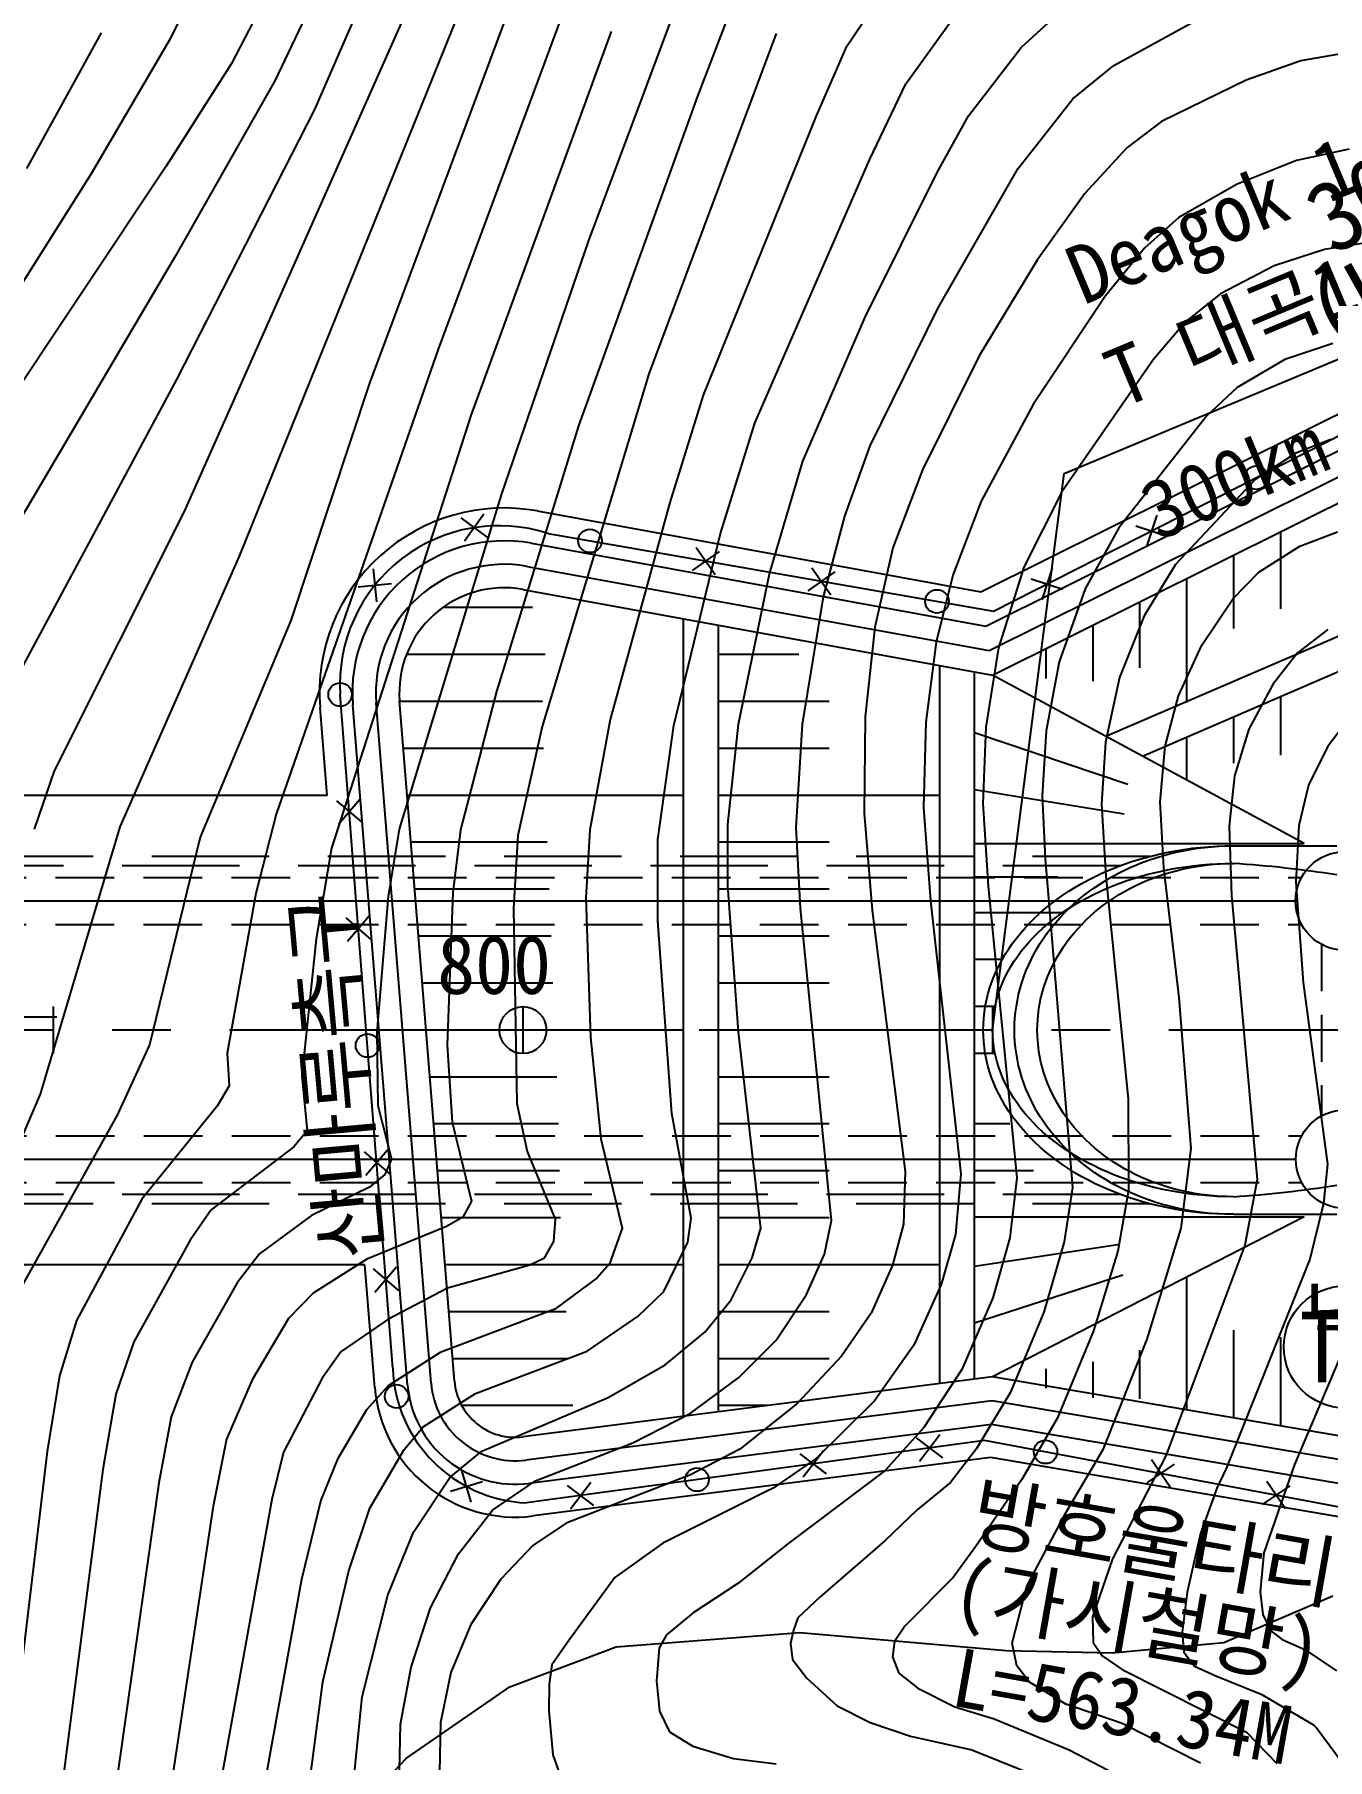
# Model space of a CAD drawing. Header units: millimetres. Extents: x 1510 to 2306, y 1103 to 1807.
# Drawn here: x 1777.1 to 1832.1, y 1445.8 to 1519.3 of the extents above; entities that cross this region are included whole.
import ezdxf
from ezdxf.enums import TextEntityAlignment as Align
from ezdxf.xclip import XClip

# ---------------------------------------------------------------- set-up
doc = ezdxf.new("R2010")
doc.units = ezdxf.units.MM
doc.header["$LTSCALE"] = 10
doc.header["$MEASUREMENT"] = 0
doc.header["$XCLIPFRAME"] = 2
for name, pattern in [('CENTER', [2, 1.25, -0.25, 0.25, -0.25]), ('DASHED', [0.75, 0.5, -0.25]), ('HIDDEN', [0.375, 0.25, -0.125])]:
    doc.linetypes.add(name, pattern=pattern)
for name, color, linetype in [('TN-MANH', 4, 'Continuous'), ('TT-WIRE-EQPM', 6, 'Continuous'), ('TZ-BASE', 253, 'Continuous'), ('TZ-CABL', 4, 'Continuous')]:
    doc.layers.add(name, color=color, linetype=linetype)
doc.styles.add('HANA', font='GulimChe.ttf')
doc.styles.get("Standard").update_dxf_attribs({"font": 'GulimChe.ttf'})
doc.linetypes.add('I_LINE', pattern='A,3.5,["I",Standard,S=1,R=0,X=-1,Y=-0.5],3.5', length=7)
doc.linetypes.add('ZIGZAG', pattern='A,0.0001,-0.2,[131,ltypeshp.shx,S=0.2,R=0,X=-0.2,Y=0],-0.4,[131,ltypeshp.shx,S=0.2,R=180,X=0.2,Y=0],-0.2', length=0.8001)
doc.dimstyles.get("Standard").update_dxf_attribs({"dimtxt": 0.18, "dimasz": 0.18, "dimexe": 0.18, "dimexo": 0.0625, "dimgap": 0.09, "dimtad": 0, "dimtih": 1, "dimtoh": 1, "dimdec": 4, "dimzin": 0, "dimdsep": 46, "dimtxsty": 'Standard', "dimcen": 0.09, "dimadec": 0, "dimazin": 0, "dimtfac": 1, "dimtdec": 4, "dimtofl": 0, "dimtmove": 0, "dimatfit": 3, "dimfxl": 0, "dimtolj": 1, "dimtzin": 0, "dimarcsym": 0})

# ---------------------------------------------------------------- blocks, each defined once
blk = doc.blocks.new('JD-DHDH6EF4KJ')
at = {"layer": 'TZ-BASE'}
for p, q in [((204.977, 65.801, 177), (185.577, 22.098, 177)), ((200.938, 61.782, 178), (191.124, 39.225, 178)), ((187.503, 47.412, 181), (184.982, 42.225, 181)), ((200.839, 47.34, 175), (193.472, 27.597, 175)), ((198.292, 45.896, 176), (187.909, 20.189, 176)), ((192.056, 45.95, 179), (189.43, 40.445, 179)), ((216.337, 45.666, 169), (213.731, 41.821, 169)), ((189.826, 45.493, 180), (187.59, 41.175, 180)), ((225.162, 41.092, 166), (232.249, 44.991, 166)), ((202.198, 44.668, 174), (196.392, 29.006, 174)), ((209.084, 44.111, 171), (207.436, 39.792, 171)), ((206.493, 43.553, 172), (202.794, 33.633, 172)), ((216.298, 40.307, 168), (218.896, 43.928, 168)), ((221.212, 41.867, 167), (222.877, 43.373, 167)), ((182.042, 42.482, 182), (178.856, 36.705, 182)), ((184.982, 42.225, 181), (181.612, 36.483, 181)), ((203.754, 42.535, 173), (197.786, 26.179, 173)), ((210.78, 42.457, 170), (205.362, 27.955, 170)), ((187.59, 41.175, 180), (184.812, 36.806, 180)), ((213.731, 41.821, 169), (212.49, 38.956, 169)), ((218.971, 38.953, 167), (221.212, 41.867, 167)), ((233.128, 41.289, 165), (230.794, 40.468, 165)), ((235.33, 41.677, 165), (233.128, 41.289, 165)), ((189.43, 40.445, 179), (185.206, 32.984, 179)), ((223.42, 39.667, 166), (225.162, 41.092, 166)), ((230.794, 40.468, 165), (227.196, 38.707, 165)), ((207.436, 39.792, 171), (202.364, 25.738, 171)), ((214.769, 37.105, 168), (216.298, 40.307, 168)), ((191.124, 39.225, 178), (185.243, 27.709, 178)), ((212.49, 38.956, 169), (207.68, 27.047, 169)), ((217.641, 36.536, 167), (218.971, 38.953, 167)), ((221.076, 36.691, 166), (223.42, 39.667, 166)), ((227.196, 38.707, 165), (225.72, 37.585, 165)), ((225.72, 37.585, 165), (223.932, 35.642, 165)), ((235.188, 37.533, 164), (232.942, 37.044, 164)), ((184.812, 36.806, 180), (171.295, 16.54, 180)), ((209.875, 25.861, 168), (214.769, 37.105, 168)), ((232.942, 37.044, 164), (230.391, 36.02, 164)), ((181.612, 36.483, 181), (170.015, 18.093, 181)), ((214.573, 30.377, 167), (217.641, 36.536, 167)), ((217.676, 30.765, 166), (221.076, 36.691, 166)), ((223.046, 23.705), (252.637, 36.069)), ((230.391, 36.02, 164), (227.924, 34.623, 164)), ((223.932, 35.642, 165), (221.902, 32.8, 165)), ((227.924, 34.623, 164), (226.467, 33.315, 164)), ((202.794, 33.633, 172), (199.079, 22.84, 172)), ((226.467, 33.315, 164), (224.811, 31.278, 164)), ((234.13, 33.257, 163), (231.988, 32.553, 163)), ((236.272, 33.594, 163), (234.13, 33.257, 163)), ((185.206, 32.984, 179), (173.432, 13.026, 179)), ((221.902, 32.8, 165), (219.428, 28.718, 165)), ((231.988, 32.553, 163), (229.699, 31.363, 163)), ((224.811, 31.278, 164), (221.723, 26.655, 164)), ((229.699, 31.363, 163), (228.225, 30.18, 163)), ((211.912, 24.23, 167), (214.573, 30.377, 167)), ((214.791, 24.888, 166), (217.676, 30.765, 166)), ((228.225, 30.18, 163), (226.839, 28.552, 163)), ((196.392, 29.006, 174), (189.485, 9.194, 174)), ((219.428, 28.718, 165), (217.008, 23.869, 165)), ((234.49, 29.252, 162), (232.447, 28.574, 162)), ((205.362, 27.955, 170), (200.824, 12.933, 170)), ((219.497, 18.669), (238.485, 28.124)), ((219.497, 18.669), (238.485, 28.124)), ((226.839, 28.552, 163), (222.949, 22.93, 163)), ((232.447, 28.574, 162), (230.408, 27.381, 162)), ((185.243, 27.709, 178), (176.476, 11.381, 178)), ((193.472, 27.597, 175), (190.11, 17.455, 175)), ((230.408, 27.381, 162), (229.113, 26.156, 162)), ((207.68, 27.047, 169), (206.254, 22.478, 169)), ((221.723, 26.655, 164), (219.517, 22.536, 164)), ((219.704, 17.208), (239.397, 27.014)), ((197.786, 26.179, 173), (191.841, 7.748, 173)), ((202.364, 25.738, 171), (198.867, 14.428, 171)), ((208.413, 21.149, 168), (209.875, 25.861, 168)), ((219.852, 16.165), (239.699, 26.047)), ((229.113, 26.156, 162), (225.378, 21.391, 162)), ((220, 15.121), (240, 25.08)), ((234.406, 25.165, 161), (232.909, 24.578, 161)), ((213.704, 21.89, 166), (214.791, 24.888, 166)), ((232.909, 24.578, 161), (231.178, 23.459, 161)), ((210.501, 19.431, 167), (211.912, 24.23, 167)), ((217.008, 23.869, 165), (215.743, 20.546, 165)), ((220, 0), (223.046, 23.705)), ((199.079, 22.84, 172), (194.729, 8.564, 172)), ((222.949, 22.93, 163), (221.333, 19.716, 163)), ((231.178, 23.459, 161), (227.786, 19.836, 161)), ((185.577, 22.098, 177), (180.034, 11.038, 177)), ((200.61, 22.116), (219.497, 18.669)), ((200.61, 22.116), (219.497, 18.669)), ((206.254, 22.478, 169), (203.716, 13.238, 169)), ((219.517, 22.536, 164), (218.298, 19.385, 164)), ((197.347, 21.82), (198.491, 20.988)), ((198.335, 21.975), (197.503, 20.832)), ((212.802, 18.46, 166), (213.704, 21.89, 166)), ((225.378, 21.391, 162), (223.94, 18.8, 162)), ((226.098, 21.486), (227.443, 21.048)), ((226.99, 21.939), (226.552, 20.595)), ((200.359, 20.739), (219.704, 17.208)), ((206.425, 12.973, 168), (208.413, 21.149, 168)), ((231.335, 19.508, 160), (233.081, 20.615, 160)), ((232.26, 21.226), (232.26, 17.941)), ((233.081, 20.615, 160), (234.68, 21.223, 160)), ((187.909, 20.189, 176), (182.827, 8.661, 176)), ((208.357, 20.387), (207.199, 19.574)), ((207.371, 20.559), (208.184, 19.402)), ((215.743, 20.546, 165), (214.986, 17.171, 165)), ((230.26, 20.23), (230.26, 17.105)), ((193.614, 19.656), (193.768, 18.25)), ((200.179, 19.755), (219.852, 16.165)), ((209.181, 13.032, 167), (210.501, 19.431, 167)), ((213.282, 19.527), (212.125, 18.714)), ((212.297, 19.699), (213.11, 18.542)), ((218.298, 19.385, 164), (217.594, 16.524, 164)), ((221.333, 19.716, 163), (220.247, 16.29, 163)), ((221.642, 19.219), (222.986, 18.781)), ((222.533, 19.673), (222.095, 18.328)), ((227.786, 19.836, 161), (226.458, 17.654, 161)), ((228.26, 19.234), (228.26, 13.959)), ((230.243, 18.387, 160), (231.335, 19.508, 160)), ((192.988, 18.876), (194.394, 19.03)), ((200, 18.771), (220, 15.121)), ((211.899, 13.039, 166), (212.802, 18.46, 166)), ((223.94, 18.8, 162), (222.831, 15.682, 162)), ((224.814, 12.518), (240, 19.06)), ((228.906, 16.394, 160), (230.243, 18.387, 160)), ((200.406, 18), (196.586, 18)), ((226.458, 17.654, 161), (225.404, 15.023, 161)), ((226.26, 18.238), (226.26, 15.431)), ((190.11, 17.455, 175), (186.254, 8.225, 175)), ((206.84, -16.456), (206.839, 17.523)), ((208.32, -16.268), (208.32, 17.253)), ((214.986, 17.171, 165), (214.565, 13.349, 165)), ((224.26, 17.243), (224.26, 14.861)), ((226.378, 11.672), (240, 17.56)), ((234.278, 17.065, 159), (232.978, 16.074, 159)), ((217.594, 16.524, 164), (217.155, 13.115, 164)), ((220.247, 16.29, 163), (219.717, 12.909, 163)), ((222.26, 16.247), (222.26, 14.983)), ((227.912, 14.244, 160), (228.906, 16.394, 160)), ((200.938, 16), (195.037, 16)), ((211.753, 16), (208.32, 16)), ((217.749, -15.065), (217.749, 15.532)), ((222.831, 15.682, 162), (222.284, 12.744, 162)), ((232.978, 16.074, 159), (231.925, 14.722, 159)), ((219.229, -14.876), (219.229, 15.262)), ((233.26, 7.95), (220, 15.121)), ((225.404, 15.023, 161), (224.804, 12.259, 161)), ((231.925, 14.722, 159), (230.911, 12.823, 159)), ((197.083, -14.961), (194.747, 14.02)), ((200.83, 14), (194.749, 14)), ((198.867, 14.428, 171), (197.345, 8.537, 171)), ((213.034, 14), (208.32, 14)), ((227.349, 12.095, 160), (227.912, 14.244, 160)), ((232.26, 14.214), (232.26, 11.708)), ((191.66, 10), (191.358, 13.747)), ((191.66, 10), (191.358, 13.747)), ((195.089, -15.122), (192.754, 13.859)), ((196.086, -15.042), (193.75, 13.939)), ((203.716, 13.238, 169), (202.841, 8.53, 169)), ((214.565, 13.349, 165), (214.526, 9.242, 165)), ((230.26, 13.35), (230.26, 11.374)), ((200.824, 12.933, 170), (199.786, 8.288, 170)), ((205.736, 8.114, 168), (206.425, 12.973, 168)), ((208.717, 8.756, 167), (209.181, 13.032, 167)), ((211.64, 8.635, 166), (211.899, 13.039, 166)), ((217.155, 13.115, 164), (217.062, 9.487, 164)), ((219.229, 12.677), (225.758, 10.478)), ((219.717, 12.909, 163), (219.583, 9.649, 163)), ((222.284, 12.744, 162), (222.113, 9.98, 162)), ((230.911, 12.823, 159), (230.3, 10.829, 159)), ((235.131, 13.205, 158), (234.259, 12.061, 158)), ((200.875, 12), (194.91, 12)), ((213.034, 12), (208.32, 12)), ((224.804, 12.259, 161), (224.629, 9.622, 161)), ((227.14, 9.723, 160), (227.349, 12.095, 160)), ((228.26, 12.459), (228.26, 10.654)), ((234.259, 12.061, 158), (233.449, 10.433, 158)), ((180.034, 11.038, 177), (179.179, 8.556, 177)), ((230.3, 10.829, 159), (230.073, 8.69, 159)), ((233.449, 10.433, 158), (233.032, 8.712, 158)), ((191.66, 10), (0, 10)), ((191.66, 10), (0, 10)), ((192.064, 9.769), (193.139, 8.85)), ((192.142, 8.772), (193.061, 9.847)), ((206.84, 10), (195.071, 10)), ((217.749, 10), (208.32, 10)), ((219.229, 10.25), (225.6, 9.206)), ((219.583, 9.649, 163), (219.815, 6.133, 163)), ((222.113, 9.98, 162), (222.241, 7.315, 162)), ((224.629, 9.622, 161), (224.814, 6.552, 161)), ((227.289, 6.906, 160), (227.14, 9.723, 160)), ((189.485, 9.194, 174), (188.628, 5.825, 174)), ((214.526, 9.242, 165), (214.863, 5.087, 165)), ((217.062, 9.487, 164), (217.356, 5.511, 164)), ((182.827, 8.661, 176), (179.445, -2.727, 176)), ((186.254, 8.225, 175), (184.092, -0.624, 175)), ((194.729, 8.564, 172), (194.263, 5.691, 172)), ((197.345, 8.537, 171), (197.008, 5.867, 171)), ((199.786, 8.288, 170), (199.601, 5.181, 170)), ((202.841, 8.53, 169), (202.671, 5.636, 169)), ((205.744, 4.653, 168), (205.736, 8.114, 168)), ((208.72, 6.166, 167), (208.717, 8.756, 167)), ((211.821, 5.192, 166), (211.64, 8.635, 166)), ((230.073, 8.69, 159), (230.176, 5.726, 159)), ((233.032, 8.712, 158), (232.907, 6.301, 158)), ((191.841, 7.748, 173), (191.193, 3.88, 173)), ((201.036, 8), (195.232, 8)), ((213.034, 8), (208.32, 8)), ((219.229, 7.95), (233.26, 7.95)), ((230.25, 7.85), (234.651, 7.85)), ((222.241, 7.315, 162), (223.401, -6.71, 162)), ((227.946, 1.394, 160), (227.289, 6.906, 160)), ((201.116, 6), (195.393, 6)), ((213.034, 6), (208.32, 6)), ((209.173, -0.078, 167), (208.72, 6.166, 167)), ((222.775, 6.513), (219.229, 6.513)), ((219.815, 6.133, 163), (221.031, -6.292, 163)), ((224.814, 6.552, 161), (225.776, -2.925, 161)), ((232.907, 6.301, 158), (233.223, 2.032, 158)), ((188.628, 5.825, 174), (187.398, -0.989, 174)), ((194.263, 5.691, 172), (193.771, -0.096, 172)), ((197.008, 5.867, 171), (196.774, -0.639, 171)), ((199.601, 5.181, 170), (199.739, -3.122, 170)), ((202.671, 5.636, 169), (202.871, -0.297, 169)), ((213.132, -8.117, 166), (211.821, 5.192, 166)), ((217.356, 5.511, 164), (218.642, -6.132, 164)), ((230.176, 5.726, 159), (231.262, -6.369, 159)), ((192.453, 4.784), (193.528, 3.865)), ((192.531, 3.787), (193.45, 4.862)), ((206.339, -3.553, 168), (205.744, 4.653, 168)), ((214.863, 5.087, 165), (216.274, -6.028, 165)), ((223.066, 5), (219.229, 5)), ((191.193, 3.88, 173), (190.577, -1.95, 173)), ((201.197, 4), (195.555, 4)), ((213.034, 4), (208.32, 4)), ((220.434, 3), (219.229, 3)), ((201.278, 2), (195.716, 2)), ((213.034, 2), (208.32, 2)), ((233.223, 2.032, 158), (234.253, -5.714, 158)), ((180, 1), (180, -1)), ((200, 1), (200, -1)), ((220.119, 1), (219.229, 1)), ((220, 1), (220, -1)), ((228.457, -5.052, 160), (227.946, 1.394, 160)), ((184.092, -0.624, 175), (182.717, -3.63, 175)), ((193.771, -0.096, 172), (193.82, -3.211, 172)), ((206.84, 0), (195.877, 0)), ((196.774, -0.639, 171), (196.979, -3.926, 171)), ((202.871, -0.297, 169), (203.313, -4.631, 169)), ((217.749, 0), (208.32, 0)), ((210.128, -8.446, 167), (209.173, -0.078, 167)), ((187.398, -0.989, 174), (187.482, -2.383, 174)), ((220.119, -1), (219.229, -1)), ((190.577, -1.95, 173), (190.806, -4.288, 173)), ((201.439, -2), (196.038, -2)), ((213.034, -2), (208.32, -2)), ((179.445, -2.727, 176), (175.954, -10.821, 176)), ((187.482, -2.383, 174), (186.979, -3.248, 174)), ((225.776, -2.925, 161), (225.79, -6.819, 161)), ((182.717, -3.63, 175), (178.547, -11.115, 175)), ((186.979, -3.248, 174), (183.764, -7.207, 174)), ((193.82, -3.211, 172), (194.399, -5.503, 172)), ((199.739, -3.122, 170), (200.176, -5.174, 170)), ((207.169, -8.016, 168), (206.339, -3.553, 168)), ((190.806, -4.288, 173), (190.242, -4.974, 173)), ((201.519, -4), (196.199, -4)), ((196.979, -3.926, 171), (197.808, -7.288, 171)), ((213.034, -4), (208.32, -4)), ((220.731, -4), (219.229, -4)), ((190.242, -4.974, 173), (186.716, -7.652, 173)), ((193.308, -6.182), (194.227, -5.108)), ((203.313, -4.631, 169), (204.227, -8.444, 169)), ((228.021, -8.444, 160), (228.457, -5.052, 160)), ((193.23, -5.185), (194.305, -6.105)), ((194.399, -5.503, 172), (194.117, -6.157, 172)), ((200.176, -5.174, 170), (201.366, -8.059, 170)), ((234.253, -5.714, 158), (234.096, -7.393, 158)), ((194.117, -6.157, 172), (193.463, -6.697, 172)), ((201.56, -6), (196.36, -6)), ((213.034, -6), (208.32, -6)), ((216.274, -6.028, 165), (216.21, -8.274, 165)), ((218.642, -6.132, 164), (218.424, -8.709, 164)), ((221.736, -6), (219.229, -6)), ((221.031, -6.292, 163), (220.731, -8.857, 163)), ((231.262, -6.369, 159), (230.738, -9.158, 159)), ((183.764, -7.207, 174), (180.984, -12.373, 174)), ((193.463, -6.697, 172), (190.992, -7.893, 172)), ((197.808, -7.288, 171), (197.434, -7.965, 171)), ((223.401, -6.71, 162), (223.049, -9.026, 162)), ((225.79, -6.819, 161), (225.325, -9.422, 161)), ((186.716, -7.652, 173), (185.83, -8.946, 173)), ((190.992, -7.893, 172), (188.775, -9.531, 172)), ((201.6, -8), (196.522, -8)), ((197.434, -7.965, 171), (196.745, -8.375, 171)), ((201.366, -8.059, 170), (201.306, -9.014, 170)), ((207.015, -9.037, 168), (207.169, -8.016, 168)), ((213.034, -8), (208.32, -8)), ((219.229, -7.95), (233.26, -7.95)), ((233.26, -7.95), (220, -14.778)), ((230.25, -7.85), (234.651, -7.85)), ((234.096, -7.393, 158), (233.513, -9.762, 158)), ((196.745, -8.375, 171), (193.354, -9.762, 171)), ((204.227, -8.444, 169), (203.691, -9.962, 169)), ((209.766, -9.701, 167), (210.128, -8.446, 167)), ((212.835, -9.554, 166), (213.132, -8.117, 166)), ((216.21, -8.274, 165), (215.734, -10.011, 165)), ((218.424, -8.709, 164), (217.815, -10.845, 164)), ((226.577, -13.171, 160), (228.021, -8.444, 160)), ((185.83, -8.946, 173), (183.429, -13.278, 173)), ((188.775, -9.531, 172), (187.836, -10.767, 172)), ((201.306, -9.014, 170), (200.884, -9.735, 170)), ((205.992, -11.133, 168), (207.015, -9.037, 168)), ((212.076, -11.265, 166), (212.835, -9.554, 166)), ((225.422, -9.139), (219.229, -10.078)), ((220.731, -8.857, 163), (220.008, -11.409, 163)), ((223.049, -9.026, 162), (222.182, -12.022, 162)), ((225.325, -9.422, 161), (224.293, -12.808, 161)), ((230.738, -9.158, 159), (227.368, -18.134, 159)), ((193.272, -10), (0, -10)), ((193.272, -10), (0, -10)), ((193.354, -9.762, 171), (191.068, -11.216, 171)), ((193.694, -15.235), (193.272, -10)), ((193.694, -15.235), (193.272, -10)), ((193.619, -10.17), (194.694, -11.089)), ((193.697, -11.167), (194.616, -10.093)), ((206.84, -10), (196.683, -10)), ((200.287, -10.011, 170), (196.789, -10.995, 170)), ((200.884, -9.735, 170), (200.287, -10.011, 170)), ((203.691, -9.962, 169), (203.159, -10.561, 169)), ((217.749, -10), (208.32, -10)), ((208.862, -11.486, 167), (209.766, -9.701, 167)), ((215.734, -10.011, 165), (214.823, -12.063, 165)), ((233.513, -9.762, 158), (229.944, -18.68, 158)), ((187.836, -10.767, 172), (185.909, -14.144, 172)), ((196.789, -10.995, 170), (194.249, -12.332, 170)), ((203.159, -10.561, 169), (201.358, -11.894, 169)), ((217.815, -10.845, 164), (216.647, -13.421, 164)), ((225.546, -10.447), (219.229, -12.491)), ((228.26, -10.525), (228.26, -16.183)), ((236.217, -10.55, 157), (232.859, -18.507, 157)), ((191.068, -11.216, 171), (190.016, -12.287, 171)), ((204.91, -12.189, 168), (205.992, -11.133, 168)), ((207.743, -12.875, 167), (208.862, -11.486, 167)), ((210.775, -13.211, 166), (212.076, -11.265, 166)), ((220.008, -11.409, 163), (218.683, -14.466, 163)), ((180.984, -12.373, 174), (180.264, -14.725, 174)), ((190.016, -12.287, 171), (188.466, -14.896, 171)), ((194.249, -12.332, 170), (192.261, -13.698, 170)), ((201.358, -11.894, 169), (196.473, -13.735, 169)), ((201.842, -12), (196.844, -12)), ((202.738, -13.673, 168), (204.91, -12.189, 168)), ((213.034, -12), (208.32, -12)), ((214.823, -12.063, 165), (213.56, -13.895, 165)), ((222.182, -12.022, 162), (220.749, -15.449, 162)), ((206.05, -14.258, 167), (207.743, -12.875, 167)), ((209.19, -14.806, 166), (210.775, -13.211, 166)), ((224.293, -12.808, 161), (222.767, -16.516, 161)), ((224.722, -17.844, 160), (226.577, -13.171, 160)), ((230.26, -12.792), (230.26, -16.523)), ((232.26, -13.079), (232.26, -16.863)), ((183.429, -13.278, 173), (182.663, -15.513, 173)), ((192.261, -13.698, 170), (191.45, -14.836, 170)), ((196.473, -13.735, 169), (194.257, -15.159, 169)), ((197.975, -15.487, 168), (202.738, -13.673, 168)), ((213.56, -13.895, 165), (211.67, -15.903, 165)), ((216.647, -13.421, 164), (214.962, -15.793, 164)), ((226.26, -13.631), (226.26, -15.708)), ((185.909, -14.144, 172), (185.017, -16.478, 172)), ((201.922, -14), (197.005, -14)), ((203.632, -15.656, 167), (206.05, -14.258, 167)), ((213.034, -14), (208.32, -14)), ((218.683, -14.466, 163), (217.071, -16.925, 163)), ((222.26, -14.434), (222.26, -15.254)), ((224.26, -14.129), (224.26, -15.674)), ((180.264, -14.725, 174), (179.744, -17.956, 174)), ((188.466, -14.896, 171), (187.369, -17.427, 171)), ((191.45, -14.836, 170), (189.798, -17.988, 170)), ((194.257, -15.159, 169), (193.338, -16.173, 169)), ((220, -14.778), (200, -17.329)), ((207.113, -16.333, 166), (209.19, -14.806, 166)), ((240, -18.18), (220, -14.778)), ((182.663, -15.513, 173), (182.112, -18.724, 173)), ((195.743, -16.909, 168), (197.975, -15.487, 168)), ((202.117, -16), (197.393, -16)), ((198.243, -17.946, 167), (203.632, -15.656, 167)), ((219.979, -15.789), (200.126, -18.321)), ((210.418, -16), (208.32, -16)), ((211.67, -15.903, 165), (209.232, -17.856, 165)), ((214.962, -15.793, 164), (212.498, -18.237, 164)), ((220.749, -15.449, 162), (219.304, -17.848, 162)), ((240.011, -19.196), (219.979, -15.789)), ((185.017, -16.478, 172), (184.494, -19.294, 172)), ((193.338, -16.173, 169), (192.108, -18.285, 169)), ((219.958, -16.8), (200.253, -19.313)), ((204.672, -17.581, 166), (207.113, -16.333, 166)), ((240.021, -20.212), (219.958, -16.8)), ((222.767, -16.516, 161), (221.247, -19.148, 161)), ((187.369, -17.427, 171), (186.801, -20.29, 171)), ((194.942, -17.866, 168), (195.743, -16.909, 168)), ((200.53, -19.209, 166), (204.672, -17.581, 166)), ((217.071, -16.925, 163), (215.42, -18.759, 163)), ((217.881, -18.228), (216.755, -17.373)), ((216.89, -18.363), (217.746, -17.237)), ((179.744, -17.956, 174), (175.726, -51.628, 174)), ((189.798, -17.988, 170), (189.302, -20.005, 170)), ((192.108, -18.285, 169), (191.398, -20.032, 169)), ((193.484, -20.363, 168), (194.942, -17.866, 168)), ((196.881, -19.056, 167), (198.243, -17.946, 167)), ((219.928, -18.215), (200.43, -20.701)), ((219.928, -18.215), (200.43, -20.701)), ((209.232, -17.856, 165), (207.14, -18.955, 165)), ((212.498, -18.237, 164), (210.657, -19.517, 164)), ((212.927, -18.904), (211.801, -18.048)), ((211.936, -19.039), (212.792, -17.913)), ((219.304, -17.848, 162), (218.203, -19.271, 162)), ((239.43, -21.532), (219.928, -18.215)), ((239.43, -21.532), (219.928, -18.215)), ((223.118, -20.564, 160), (224.722, -17.844, 160)), ((227.368, -18.134, 159), (225.101, -22.523, 159)), ((227.564, -19.477), (226.766, -18.31)), ((182.112, -18.724, 173), (179.756, -36.936, 173)), ((195.343, -21.387, 167), (196.881, -19.056, 167)), ((197.798, -20.118), (197.389, -18.764)), ((207.14, -18.955, 165), (201.835, -21.007, 165)), ((215.42, -18.759, 163), (211.275, -21.883, 163)), ((226.581, -19.293), (227.749, -18.494)), ((229.944, -18.68, 158), (229.552, -19.522, 158)), ((232.859, -18.507, 157), (231.549, -22.277, 157)), ((184.494, -19.294, 172), (182.227, -35.264, 172)), ((196.917, -19.646), (198.27, -19.236)), ((198.698, -20.45, 166), (200.53, -19.209, 166)), ((203.018, -20.255), (201.892, -19.399)), ((202.028, -20.39), (202.883, -19.264)), ((210.327, -19.678, 164), (205.957, -21.857, 164)), ((210.657, -19.517, 164), (210.327, -19.678, 164)), ((218.203, -19.271, 162), (216.781, -20.439, 162)), ((221.247, -19.148, 161), (220.456, -20.284, 161)), ((229.552, -19.522, 158), (228.846, -21.451, 158)), ((231.496, -20.215), (232.663, -19.417)), ((232.478, -20.4), (231.68, -19.232)), ((186.801, -20.29, 171), (184.36, -36.546, 171)), ((189.302, -20.005, 170), (187.191, -31.693, 170)), ((191.398, -20.032, 169), (190.572, -23.407, 169)), ((192.58, -23.032, 168), (193.484, -20.363, 168)), ((197.26, -22.32, 166), (198.698, -20.45, 166)), ((216.781, -20.439, 162), (215.416, -21.757, 162)), ((220.456, -20.284, 161), (219.268, -22.013, 161)), ((221.462, -23.696, 160), (223.118, -20.564, 160)), ((201.835, -21.007, 165), (200.422, -21.966, 165)), ((194.251, -24.079, 167), (195.343, -21.387, 167)), ((200.422, -21.966, 165), (199.061, -23.397, 165)), ((205.957, -21.857, 164), (203.915, -23.328, 164)), ((211.275, -21.883, 163), (209.143, -23.581, 163)), ((215.416, -21.757, 162), (212.657, -24.152, 162)), ((219.268, -22.013, 161), (218.323, -23.326, 161)), ((228.846, -21.451, 158), (228.286, -23.949, 158)), ((196.063, -24.61, 166), (197.26, -22.32, 166)), ((225.101, -22.523, 159), (224.258, -25.004, 159)), ((231.549, -22.277, 157), (231.397, -23.931, 157)), ((190.572, -23.407, 169), (189.093, -31.574, 169)), ((191.479, -27.773, 168), (192.58, -23.032, 168)), ((199.061, -23.397, 165), (197.78, -25.319, 165)), ((203.915, -23.328, 164), (201.957, -26.005, 164)), ((218.323, -23.326, 161), (216.264, -25.393, 161)), ((193.158, -28.401, 167), (194.251, -24.079, 167)), ((209.143, -23.581, 163), (207.249, -24.832, 163)), ((212.657, -24.152, 162), (211.705, -25.046, 162)), ((220.836, -26.124, 160), (221.462, -23.696, 160)), ((228.286, -23.949, 158), (228.067, -25.654, 158)), ((229.847, -26.087, 149.062), (234.487, -24.097, 149.062)), ((231.397, -23.931, 157), (231.511, -24.902, 157)), ((195.235, -27.146, 166), (196.063, -24.61, 166)), ((207.249, -24.832, 163), (206.113, -25.762, 163)), ((231.511, -24.902, 157), (231.84, -25.601, 157)), ((197.78, -25.319, 165), (196.934, -27.366, 165)), ((203.968, -26.28, 149.062), (211.789, -25.663, 149.062)), ((211.519, -25.56, 162), (211.385, -26.14, 162)), ((211.705, -25.046, 162), (211.519, -25.56, 162)), ((211.789, -25.663, 149.062), (220.581, -26.435, 149.062)), ((216.264, -25.393, 161), (215.82, -26.053, 161)), ((224.258, -25.004, 159), (224.277, -26.089, 159)), ((228.067, -25.654, 158), (228.137, -26.5, 158)), ((231.84, -25.601, 157), (232.331, -25.963, 157)), ((199.437, -27.983, 149.062), (203.968, -26.28, 149.062)), ((201.957, -26.005, 164), (201.225, -27.046, 164)), ((205.802, -26.32, 163), (205.68, -27.738, 163)), ((206.113, -25.762, 163), (205.802, -26.32, 163)), ((211.385, -26.14, 162), (211.478, -26.81, 162)), ((215.82, -26.053, 161), (215.737, -26.7, 161)), ((220.581, -26.435, 149.062), (225.086, -26.534, 149.062)), ((221.026, -27.088, 160), (220.836, -26.124, 160)), ((224.277, -26.089, 159), (224.667, -26.657, 159)), ((225.086, -26.534, 149.062), (229.847, -26.087, 149.062)), ((232.331, -25.963, 157), (233.293, -26.386, 157)), ((233.293, -26.386, 157), (234.649, -27.297, 157)), ((194.778, -29.569, 166), (195.235, -27.146, 166)), ((201.225, -27.046, 164), (201.12, -27.87, 164)), ((211.478, -26.81, 162), (212.093, -27.606, 162)), ((215.737, -26.7, 161), (216.007, -27.392, 161)), ((221.563, -27.785, 160), (221.026, -27.088, 160)), ((224.667, -26.657, 159), (225.518, -27.236, 159)), ((228.137, -26.5, 158), (228.598, -27.097, 158)), ((228.598, -27.097, 158), (229.502, -27.512, 158)), ((190.952, -31.766, 168), (191.479, -27.773, 168)), ((196.934, -27.366, 165), (196.483, -29.503, 165)), ((201.12, -27.87, 164), (201.094, -29.002, 164)), ((205.68, -27.738, 163), (205.815, -29.011, 163)), ((212.093, -27.606, 162), (213.376, -28.787, 162)), ((216.007, -27.392, 161), (216.821, -28.034, 161)), ((223.116, -28.716, 160), (221.563, -27.785, 160)), ((225.518, -27.236, 159), (230.804, -29.913, 159)), ((229.502, -27.512, 158), (231.433, -28.298, 158)), ((192.814, -31.788, 167), (193.158, -28.401, 167)), ((195.041, -31.02, 149.062), (199.437, -27.983, 149.062)), ((216.821, -28.034, 161), (218.392, -28.834, 161)), ((231.433, -28.298, 158), (233.668, -29.596, 158)), ((201.094, -29.002, 164), (201.271, -30.877, 164)), ((205.815, -29.011, 163), (206.239, -29.902, 163)), ((213.376, -28.787, 162), (214.779, -29.505, 162)), ((218.392, -28.834, 161), (220.06, -29.347, 161)), ((220.06, -29.347, 161), (223.257, -30.664, 161)), ((225.518, -29.547, 160), (223.116, -28.716, 160)), ((194.734, -32.198, 166), (194.778, -29.569, 166)), ((196.483, -29.503, 165), (196.452, -31.621, 165)), ((206.239, -29.902, 163), (207.237, -30.508, 163)), ((214.779, -29.505, 162), (216.498, -30.085, 162)), ((216.498, -30.085, 162), (219.114, -30.66, 162)), ((228.856, -31.23, 160), (225.518, -29.547, 160)), ((230.804, -29.913, 159), (232.095, -31.248, 159)), ((233.668, -29.596, 158), (233.8, -29.736, 158)), ((233.8, -29.736, 158), (235.945, -32.645, 158)), ((207.237, -30.508, 163), (208.963, -31.029, 163)), ((219.114, -30.66, 162), (222.674, -32.098, 162)), ((223.257, -30.664, 161), (227.713, -32.983, 161)), ((191.569, -34.656, 149.062), (195.041, -31.02, 149.062)), ((201.271, -30.877, 164), (201.577, -31.753, 164)), ((208.963, -31.029, 163), (210.787, -31.263, 163))]:
    blk.add_line(p, q, dxfattribs=at)
at = {"layer": 'TZ-BASE', "ltscale": 0.2}
for p, q in [((220.032, 17.84), (239.558, 27.771)), ((201.072, 21.152), (220.032, 17.84)), ((193.328, 0), (192.213, 14.301)), ((194.451, -14.408), (193.328, 0)), ((219.649, -17.483), (200.148, -20.142)), ((239.387, -21.188), (219.649, -17.483))]:
    blk.add_line(p, q, dxfattribs=at)
at = {"layer": 'TZ-BASE', "linetype": 'DASHED'}
for p, q in [((226.695, 7.4), (0, 7.4)), ((225.429, 7), (0, 7)), ((225.429, -7), (0, -7)), ((226.695, -7.4), (0, -7.4))]:
    blk.add_line(p, q, dxfattribs=at)
at = {"layer": 'TZ-BASE', "linetype": 'CENTER', "flags": 128}
blk.add_lwpolyline([(700, 0), (280, 0), (0, 0)], dxfattribs=at)
at = {"layer": 'TZ-BASE'}
for centre, radius in [((231.227, 23.534), 0.5), ((202.853, 20.841), 0.5), ((217.629, 18.259), 0.5), ((192.213, 14.294), 0.5), ((200, 0), 1), ((193.379, -0.66), 0.5), ((194.618, -15.605), 0.5), ((222.251, -17.971), 0.5), ((207.41, -19.151), 0.5)]:
    blk.add_circle(centre, radius, dxfattribs=at)
for centre, radius, start, end in [((199.198, 14.378), 7.865, 79.65794, 184.60765), ((199.198, 14.378), 7.865, 79.65794, 184.60765), ((199.198, 14.378), 6.465, 79.65794, 184.60765), ((199.198, 14.378), 5.465, 79.65794, 184.60765), ((199.198, 14.378), 4.465, 79.65794, 184.60765), ((226.74, -44.478), 51.698, 81.19775, 86.1069), ((226.74, 44.478), 51.698, 273.89333, 278.80248), ((199.671, -14.753), 5.997, 184.60765, 277.26846), ((199.671, -14.753), 5.997, 184.60765, 277.26846), ((199.671, -14.753), 4.597, 184.60765, 277.26846), ((199.671, -14.753), 3.597, 184.60765, 277.26846), ((199.671, -14.753), 2.597, 184.60765, 277.26846)]:
    blk.add_arc(centre, radius, start, end, dxfattribs=at)
at = {"layer": 'TZ-BASE', "ltscale": 0.2}
for centre, radius, start, end in [((198.973, 14.714), 6.773, 71.9377, 183.49635), ((200.408, -14.186), 5.961, 182.12792, 267.50427)]:
    blk.add_arc(centre, radius, start, end, dxfattribs=at)
at = {"layer": 'TZ-BASE', "extrusion": (0, 0, -1)}
for major_axis, ratio in [((-10.652, 0), 0.736951), ((-9.318, 0), 0.842455), ((-10.25, 0), 0.692683), ((-8.35, 0), 0.850299)]:
    blk.add_ellipse((230.25, 0), major_axis=major_axis, ratio=ratio, start_param=4.712389, end_param=7.853982, dxfattribs=at)
at = {"layer": 'TZ-BASE', "style": 'HANA'}
for s, rotation, p in [('T 대곡1 L=390.00', 22.67756, (225.512, 26.478)), ('Deagok 1', 22.67756, (223.859, 30.868)), (' 300km,820.00', 22.67756, (225.535, 20.204)), ('산마루측구', 95.15443, (193.964, -9.65)), ('방호울타리', 349.93941, (218.95, -21.68)), ('(가시철망)', 349.93941, (218.19, -24.982)), ('L=563.34M', 349.93941, (218.147, -28.763))]:
    blk.add_text(s, height=2.5, rotation=rotation, dxfattribs=at).set_placement(p)
blk.add_text('800', height=2.5, dxfattribs=at).set_placement((196.346, 1.539))
at = {"layer": 'TZ-BASE', "linetype": 'I_LINE', "ltscale": 0.2, "style": 'HANA'}
blk.add_text('낙석방지책(L=30.0M)', height=2.5, rotation=359.7997, dxfattribs=at).set_placement((233.248, -13.439))

msp = doc.modelspace()

# ---------------------------------------------------------------- linework, layer by layer
at = {"layer": 'TN-MANH'}
for centre in [(1832.871, 1482.396), (1832.881, 1471.396)]:
    msp.add_circle(centre, 2.1, dxfattribs=at)
at = {"layer": 'TT-WIRE-EQPM'}
msp.add_circle((1832.871, 1463.394), 2.6, dxfattribs=at)
at = {"layer": 'TZ-CABL', "linetype": 'HIDDEN'}
for points in [[(1597.962, 1483.396), (1831.024, 1483.396)], [(1597.962, 1482.396), (1830.771, 1482.396)], [(1597.962, 1481.396), (1831.024, 1481.396)], [(1597.972, 1472.396), (1831.034, 1472.396)], [(1597.972, 1471.396), (1830.781, 1471.396)], [(1597.972, 1470.396), (1831.034, 1470.396)]]:
    msp.add_lwpolyline(points, dxfattribs=at)
at = {"layer": 'TZ-CABL', "linetype": 'ZIGZAG', "ltscale": 0.5}
for points in [[(1597.962, 1482.396), (1830.771, 1482.396)], [(1597.972, 1471.396), (1830.781, 1471.396)]]:
    msp.add_lwpolyline(points, dxfattribs=at)
at = {"layer": 'TZ-CABL', "linetype": 'HIDDEN', "ltscale": 0.8}
msp.add_lwpolyline([(1831.872, 1480.548), (1831.879, 1473.241)], dxfattribs=at)

# ---------------------------------------------------------------- block references
at = {"layer": 'TZ-BASE'}
ref = msp.add_blockref('JD-DHDH6EF4KJ', (1597.871, 1476.896), dxfattribs=at)
XClip(ref).set_block_clipping_path([(-0.0000000004, -75), (699.9999999949, 75.0000000039)])

# ---------------------------------------------------------------- texts
at = {"layer": 'TT-WIRE-EQPM'}
msp.add_text('T1', height=3, dxfattribs=at).set_placement((1832.871, 1463.394), align=Align.MIDDLE)
at = {"layer": 'TZ-BASE'}
for s, p in [('(KPR312K666)', (1832.362, 1505.71)), ('300K835', (1832.362, 1509.868))]:
    msp.add_text(s, height=3, rotation=29.23871, dxfattribs=at).set_placement(p)

# ---------------------------------------------------------------- leaders
msp.add_leader([(1753.371, 1477.454), (1778.027, 1477.454)], dimstyle='Standard', override={"dimtxt": 3, "dimasz": 3, "dimexe": 2, "dimexo": 3, "dimgap": 1, "dimtad": 0, "dimtih": 0, "dimcen": 1, "dimaunit": 1, "dimadec": 8, "dimtix": 1, "dimtofl": 1, "dimtmove": 2, "dimtvp": 2}, dxfattribs=at)

doc.saveas('drawing.dxf')
